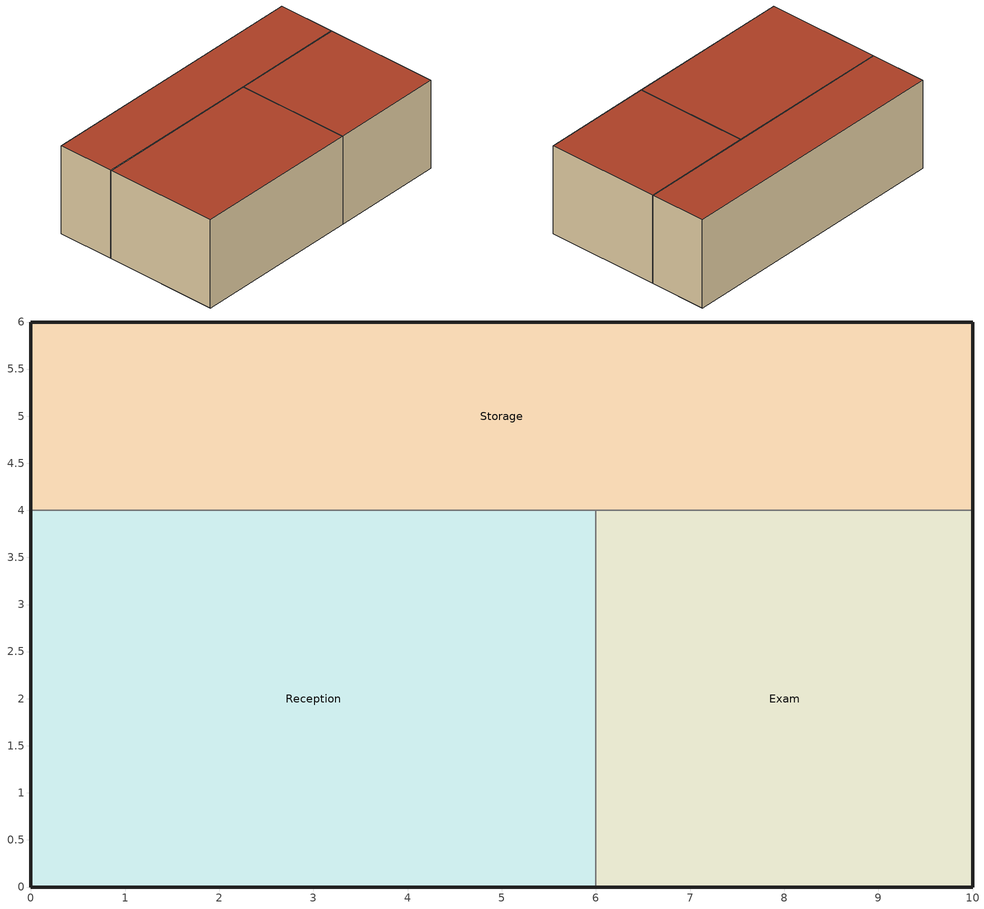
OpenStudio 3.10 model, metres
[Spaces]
Reception
 floor ground: 0,0 6,0 6,4 0,4 z0
 wall outside: 0,4 0,0 6,0 z0:3.2
 wall to Exam: 6,0 6,4 z0:3.2
 wall to Storage: 6,4 0,4 z0:3.2
 roof outside: 0,4 6,4 6,0 0,0 z3.2
Exam
 floor ground: 6,0 10,0 10,4 6,4 z0
 wall outside: 6,0 10,0 10,4 z0:3.2
 wall to Storage: 10,4 6,4 z0:3.2
 roof outside: 6,4 10,4 10,0 6,0 z3.2
Storage
 floor ground: 0,4 10,4 10,6 0,6 z0
 wall outside: 10,4 10,6 0,6 0,4 z0:3.2
 roof outside: 0,6 10,6 10,4 0,4 z3.2
[BuildingStory]
Ground Story
[Space] Building Story=Ground Story
Name | Thermal Zone
Reception | Reception Zone
Exam | Exam Zone
Storage | Storage Zone
[ThermalZone] Use Ideal Air Loads=No
Reception Zone; Exam Zone; Storage Zone
[Sizing:Zone] Zone Cooling Design Supply Air Temperature Input Method=SupplyAirTemperature; Zone Cooling Design Supply Air Temperature {C}=14; Zone Cooling Design Supply Air Temperature Difference {deltaC}=11.11; Zone Heating Design Supply Air Temperature Input Method=SupplyAirTemperature; Zone Heating Design Supply Air Temperature {C}=40; Zone Heating Design Supply Air Temperature Difference {deltaC}=11.11; Zone Cooling Design Supply Air Humidity Ratio {kg-H2O/kg-air}=0.0085; Zone Heating Design Supply Air Humidity Ratio {kg-H2O/kg-air}=0.008; Cooling Design Air Flow Method=DesignDay; Heating Design Air Flow Method=DesignDay; Account for Dedicated Outdoor Air System=No; Dedicated Outdoor Air System Control Strategy=NeutralSupplyAir; Dedicated Outdoor Air Low Setpoint Temperature for Design {C}=autosize; Dedicated Outdoor Air High Setpoint Temperature for Design {C}=autosize; Zone Load Sizing Method=Sensible Load Only No Latent Load; Zone Latent Cooling Design Supply Air Humidity Ratio Input Method=HumidityRatioDifference; Zone Cooling Design Supply Air Humidity Ratio Difference {kgWater/kgDryAir}=0.005; Zone Latent Heating Design Supply Air Humidity Ratio Input Method=HumidityRatioDifference; Zone Humidification Design Supply Air Humidity Ratio Difference {kgWater/kgDryAir}=0.005; Sizing Option=Coincident
Reception Zone; Exam Zone; Storage Zone
